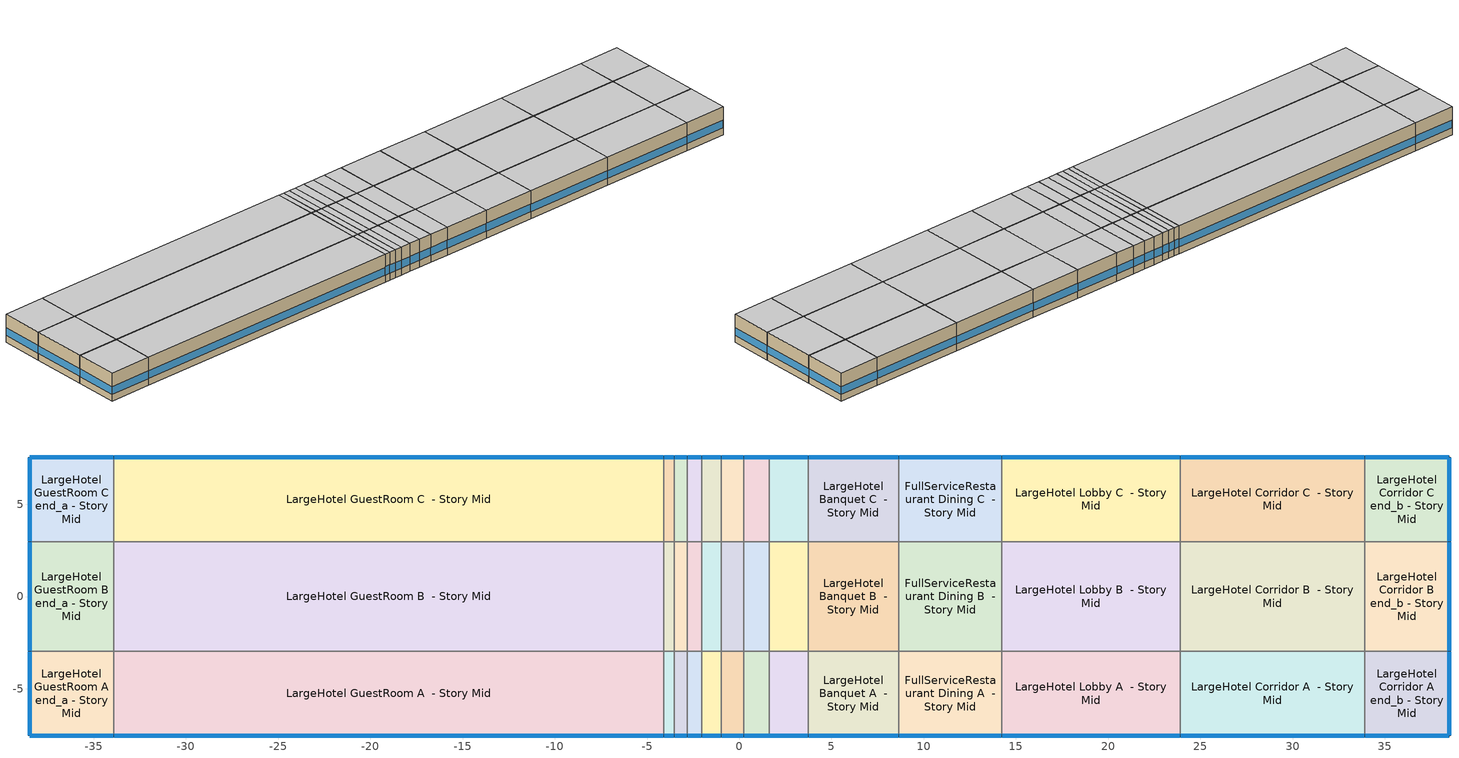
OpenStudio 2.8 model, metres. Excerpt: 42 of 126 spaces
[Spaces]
LargeHotel GuestRoom A end_a - Story Mid
 floor adiabatic: -38.48,-7.54 -38.48,-2.97 -33.91,-2.97 -33.91,-7.54 z10.67
 wall outside: -38.48,-2.97 -38.48,-7.54 -33.91,-7.54 z10.67:13.72
 wall to LargeHotel GuestRoom B end_a - Story Mid: -33.91,-2.97 -38.48,-2.97 z10.67:13.72
 wall to LargeHotel GuestRoom A  - Story Mid: -33.91,-7.54 -33.91,-2.97 z10.67:13.72
 window: -38.48,-3 -38.48,-7.52 / -38.45,-7.54 -33.93,-7.54 z11.43:12.26
 ceiling adiabatic: -33.91,-7.54 -33.91,-2.97 -38.48,-2.97 -38.48,-7.54 z13.72
LargeHotel GuestRoom B end_a - Story Mid
 floor adiabatic: -38.48,-2.97 -38.48,2.97 -33.91,2.97 -33.91,-2.97 z10.67
 wall outside: -38.48,2.97 -38.48,-2.97 z10.67:13.72
 wall to LargeHotel GuestRoom C end_a - Story Mid: -33.91,2.97 -38.48,2.97 z10.67:13.72
 wall to LargeHotel GuestRoom B  - Story Mid: -33.91,-2.97 -33.91,2.97 z10.67:13.72
 window: -38.48,2.95 -38.48,-2.95 z11.43:12.26
 ceiling adiabatic: -33.91,-2.97 -33.91,2.97 -38.48,2.97 -38.48,-2.97 z13.72
LargeHotel GuestRoom C end_a - Story Mid
 floor adiabatic: -38.48,2.97 -38.48,7.54 -33.91,7.54 -33.91,2.97 z10.67
 wall outside: -33.91,7.54 -38.48,7.54 -38.48,2.97 z10.67:13.72
 wall to LargeHotel GuestRoom C  - Story Mid: -33.91,2.97 -33.91,7.54 z10.67:13.72
 window: -38.48,7.52 -38.48,3 / -33.93,7.54 -38.45,7.54 z11.43:12.26
 ceiling adiabatic: -33.91,2.97 -33.91,7.54 -38.48,7.54 -38.48,2.97 z13.72
LargeHotel GuestRoom A  - Story Mid
 floor adiabatic: -33.91,-7.54 -33.91,-2.97 -4.09,-2.97 -4.09,-7.54 z10.67
 wall outside: -33.91,-7.54 -4.09,-7.54 z10.67:13.72
 wall to LargeHotel GuestRoom B  - Story Mid: -4.09,-2.97 -33.91,-2.97 z10.67:13.72
 wall to LargeHotel Laundry A  - Story Mid: -4.09,-7.54 -4.09,-2.97 z10.67:13.72
 window: -33.88,-7.54 -4.12,-7.54 z11.43:12.25
 ceiling adiabatic: -4.09,-7.54 -4.09,-2.97 -33.91,-2.97 -33.91,-7.54 z13.72
LargeHotel GuestRoom B  - Story Mid
 floor adiabatic: -33.91,-2.97 -33.91,2.97 -4.09,2.97 -4.09,-2.97 z10.67
 wall to LargeHotel GuestRoom C  - Story Mid: -4.09,2.97 -33.91,2.97 z10.67:13.72
 wall to LargeHotel Laundry B  - Story Mid: -4.09,-2.97 -4.09,2.97 z10.67:13.72
 ceiling adiabatic: -4.09,-2.97 -4.09,2.97 -33.91,2.97 -33.91,-2.97 z13.72
LargeHotel GuestRoom C  - Story Mid
 floor adiabatic: -33.91,2.97 -33.91,7.54 -4.09,7.54 -4.09,2.97 z10.67
 wall outside: -4.09,7.54 -33.91,7.54 z10.67:13.72
 wall to LargeHotel Laundry C  - Story Mid: -4.09,2.97 -4.09,7.54 z10.67:13.72
 window: -4.12,7.54 -33.88,7.54 z11.43:12.25
 ceiling adiabatic: -4.09,2.97 -4.09,7.54 -33.91,7.54 -33.91,2.97 z13.72
LargeHotel Laundry A  - Story Mid
 floor adiabatic: -4.09,-7.54 -4.09,-2.97 -3.51,-2.97 -3.51,-7.54 z10.67
 wall outside: -4.09,-7.54 -3.51,-7.54 z10.67:13.72
 wall to LargeHotel Laundry B  - Story Mid: -3.51,-2.97 -4.09,-2.97 z10.67:13.72
 wall to LargeHotel Storage A  - Story Mid: -3.51,-7.54 -3.51,-2.97 z10.67:13.72
 window: -4.07,-7.54 -3.54,-7.54 z11.43:12.33
 ceiling adiabatic: -3.51,-7.54 -3.51,-2.97 -4.09,-2.97 -4.09,-7.54 z13.72
LargeHotel Laundry B  - Story Mid
 floor adiabatic: -4.09,-2.97 -4.09,2.97 -3.51,2.97 -3.51,-2.97 z10.67
 wall to LargeHotel Laundry C  - Story Mid: -3.51,2.97 -4.09,2.97 z10.67:13.72
 wall to LargeHotel Storage B  - Story Mid: -3.51,-2.97 -3.51,2.97 z10.67:13.72
 ceiling adiabatic: -3.51,-2.97 -3.51,2.97 -4.09,2.97 -4.09,-2.97 z13.72
LargeHotel Laundry C  - Story Mid
 floor adiabatic: -4.09,2.97 -4.09,7.54 -3.51,7.54 -3.51,2.97 z10.67
 wall outside: -3.51,7.54 -4.09,7.54 z10.67:13.72
 wall to LargeHotel Storage C  - Story Mid: -3.51,2.97 -3.51,7.54 z10.67:13.72
 window: -3.54,7.54 -4.07,7.54 z11.43:12.33
 ceiling adiabatic: -3.51,2.97 -3.51,7.54 -4.09,7.54 -4.09,2.97 z13.72
LargeHotel Storage A  - Story Mid
 floor adiabatic: -3.51,-7.54 -3.51,-2.97 -2.81,-2.97 -2.81,-7.54 z10.67
 wall outside: -3.51,-7.54 -2.81,-7.54 z10.67:13.72
 wall to LargeHotel Storage B  - Story Mid: -2.81,-2.97 -3.51,-2.97 z10.67:13.72
 wall to LargeHotel Kitchen A  - Story Mid: -2.81,-7.54 -2.81,-2.97 z10.67:13.72
 window: -3.49,-7.54 -2.83,-7.54 z11.43:12.32
 ceiling adiabatic: -2.81,-7.54 -2.81,-2.97 -3.51,-2.97 -3.51,-7.54 z13.72
LargeHotel Storage B  - Story Mid
 floor adiabatic: -3.51,-2.97 -3.51,2.97 -2.81,2.97 -2.81,-2.97 z10.67
 wall to LargeHotel Storage C  - Story Mid: -2.81,2.97 -3.51,2.97 z10.67:13.72
 wall to LargeHotel Kitchen B  - Story Mid: -2.81,-2.97 -2.81,2.97 z10.67:13.72
 ceiling adiabatic: -2.81,-2.97 -2.81,2.97 -3.51,2.97 -3.51,-2.97 z13.72
LargeHotel Storage C  - Story Mid
 floor adiabatic: -3.51,2.97 -3.51,7.54 -2.81,7.54 -2.81,2.97 z10.67
 wall outside: -2.81,7.54 -3.51,7.54 z10.67:13.72
 wall to LargeHotel Kitchen C  - Story Mid: -2.81,2.97 -2.81,7.54 z10.67:13.72
 window: -2.83,7.54 -3.49,7.54 z11.43:12.32
 ceiling adiabatic: -2.81,2.97 -2.81,7.54 -3.51,7.54 -3.51,2.97 z13.72
LargeHotel Kitchen A  - Story Mid
 floor adiabatic: -2.81,-7.54 -2.81,-2.97 -2.04,-2.97 -2.04,-7.54 z10.67
 wall outside: -2.81,-7.54 -2.04,-7.54 z10.67:13.72
 wall to LargeHotel Kitchen B  - Story Mid: -2.04,-2.97 -2.81,-2.97 z10.67:13.72
 wall to LargeHotel Retail A  - Story Mid: -2.04,-7.54 -2.04,-2.97 z10.67:13.72
 window: -2.78,-7.54 -2.07,-7.54 z11.43:12.31
 ceiling adiabatic: -2.04,-7.54 -2.04,-2.97 -2.81,-2.97 -2.81,-7.54 z13.72
LargeHotel Kitchen B  - Story Mid
 floor adiabatic: -2.81,-2.97 -2.81,2.97 -2.04,2.97 -2.04,-2.97 z10.67
 wall to LargeHotel Kitchen C  - Story Mid: -2.04,2.97 -2.81,2.97 z10.67:13.72
 wall to LargeHotel Retail B  - Story Mid: -2.04,-2.97 -2.04,2.97 z10.67:13.72
 ceiling adiabatic: -2.04,-2.97 -2.04,2.97 -2.81,2.97 -2.81,-2.97 z13.72
LargeHotel Kitchen C  - Story Mid
 floor adiabatic: -2.81,2.97 -2.81,7.54 -2.04,7.54 -2.04,2.97 z10.67
 wall outside: -2.04,7.54 -2.81,7.54 z10.67:13.72
 wall to LargeHotel Retail C  - Story Mid: -2.04,2.97 -2.04,7.54 z10.67:13.72
 window: -2.07,7.54 -2.78,7.54 z11.43:12.31
 ceiling adiabatic: -2.04,2.97 -2.04,7.54 -2.81,7.54 -2.81,2.97 z13.72
LargeHotel Retail A  - Story Mid
 floor adiabatic: -2.04,-7.54 -2.04,-2.97 -0.97,-2.97 -0.97,-7.54 z10.67
 wall outside: -2.04,-7.54 -0.97,-7.54 z10.67:13.72
 wall to LargeHotel Retail B  - Story Mid: -0.97,-2.97 -2.04,-2.97 z10.67:13.72
 wall to LargeHotel Mechanical A  - Story Mid: -0.97,-7.54 -0.97,-2.97 z10.67:13.72
 window: -2.02,-7.54 -1,-7.54 z11.43:12.29
 ceiling adiabatic: -0.97,-7.54 -0.97,-2.97 -2.04,-2.97 -2.04,-7.54 z13.72
LargeHotel Retail B  - Story Mid
 floor adiabatic: -2.04,-2.97 -2.04,2.97 -0.97,2.97 -0.97,-2.97 z10.67
 wall to LargeHotel Retail C  - Story Mid: -0.97,2.97 -2.04,2.97 z10.67:13.72
 wall to LargeHotel Mechanical B  - Story Mid: -0.97,-2.97 -0.97,2.97 z10.67:13.72
 ceiling adiabatic: -0.97,-2.97 -0.97,2.97 -2.04,2.97 -2.04,-2.97 z13.72
LargeHotel Retail C  - Story Mid
 floor adiabatic: -2.04,2.97 -2.04,7.54 -0.97,7.54 -0.97,2.97 z10.67
 wall outside: -0.97,7.54 -2.04,7.54 z10.67:13.72
 wall to LargeHotel Mechanical C  - Story Mid: -0.97,2.97 -0.97,7.54 z10.67:13.72
 window: -1,7.54 -2.02,7.54 z11.43:12.29
 ceiling adiabatic: -0.97,2.97 -0.97,7.54 -2.04,7.54 -2.04,2.97 z13.72
LargeHotel Mechanical A  - Story Mid
 floor adiabatic: -0.97,-7.54 -0.97,-2.97 0.25,-2.97 0.25,-7.54 z10.67
 wall outside: -0.97,-7.54 0.25,-7.54 z10.67:13.72
 wall to LargeHotel Mechanical B  - Story Mid: 0.25,-2.97 -0.97,-2.97 z10.67:13.72
 wall to LargeHotel Cafe A  - Story Mid: 0.25,-7.54 0.25,-2.97 z10.67:13.72
 window: -0.94,-7.54 0.22,-7.54 z11.43:12.29
 ceiling adiabatic: 0.25,-7.54 0.25,-2.97 -0.97,-2.97 -0.97,-7.54 z13.72
LargeHotel Mechanical B  - Story Mid
 floor adiabatic: -0.97,-2.97 -0.97,2.97 0.25,2.97 0.25,-2.97 z10.67
 wall to LargeHotel Mechanical C  - Story Mid: 0.25,2.97 -0.97,2.97 z10.67:13.72
 wall to LargeHotel Cafe B  - Story Mid: 0.25,-2.97 0.25,2.97 z10.67:13.72
 ceiling adiabatic: 0.25,-2.97 0.25,2.97 -0.97,2.97 -0.97,-2.97 z13.72
LargeHotel Mechanical C  - Story Mid
 floor adiabatic: -0.97,2.97 -0.97,7.54 0.25,7.54 0.25,2.97 z10.67
 wall outside: 0.25,7.54 -0.97,7.54 z10.67:13.72
 wall to LargeHotel Cafe C  - Story Mid: 0.25,2.97 0.25,7.54 z10.67:13.72
 window: 0.22,7.54 -0.94,7.54 z11.43:12.29
 ceiling adiabatic: 0.25,2.97 0.25,7.54 -0.97,7.54 -0.97,2.97 z13.72
LargeHotel Cafe A  - Story Mid
 floor adiabatic: 0.25,-7.54 0.25,-2.97 1.64,-2.97 1.64,-7.54 z10.67
 wall outside: 0.25,-7.54 1.64,-7.54 z10.67:13.72
 wall to LargeHotel Cafe B  - Story Mid: 1.64,-2.97 0.25,-2.97 z10.67:13.72
 wall to FullServiceRestaurant Kitchen A  - Story Mid: 1.64,-7.54 1.64,-2.97 z10.67:13.72
 window: 0.27,-7.54 1.61,-7.54 z11.43:12.28
 ceiling adiabatic: 1.64,-7.54 1.64,-2.97 0.25,-2.97 0.25,-7.54 z13.72
LargeHotel Cafe B  - Story Mid
 floor adiabatic: 0.25,-2.97 0.25,2.97 1.64,2.97 1.64,-2.97 z10.67
 wall to LargeHotel Cafe C  - Story Mid: 1.64,2.97 0.25,2.97 z10.67:13.72
 wall to FullServiceRestaurant Kitchen B  - Story Mid: 1.64,-2.97 1.64,2.97 z10.67:13.72
 ceiling adiabatic: 1.64,-2.97 1.64,2.97 0.25,2.97 0.25,-2.97 z13.72
LargeHotel Cafe C  - Story Mid
 floor adiabatic: 0.25,2.97 0.25,7.54 1.64,7.54 1.64,2.97 z10.67
 wall outside: 1.64,7.54 0.25,7.54 z10.67:13.72
 wall to FullServiceRestaurant Kitchen C  - Story Mid: 1.64,2.97 1.64,7.54 z10.67:13.72
 window: 1.61,7.54 0.27,7.54 z11.43:12.28
 ceiling adiabatic: 1.64,2.97 1.64,7.54 0.25,7.54 0.25,2.97 z13.72
FullServiceRestaurant Kitchen A  - Story Mid
 floor adiabatic: 1.64,-7.54 1.64,-2.97 3.74,-2.97 3.74,-7.54 z10.67
 wall outside: 1.64,-7.54 3.74,-7.54 z10.67:13.72
 wall to FullServiceRestaurant Kitchen B  - Story Mid: 3.74,-2.97 1.64,-2.97 z10.67:13.72
 wall to LargeHotel Banquet A  - Story Mid: 3.74,-7.54 3.74,-2.97 z10.67:13.72
 window: 1.66,-7.54 3.71,-7.54 z11.43:12.27
 ceiling adiabatic: 3.74,-7.54 3.74,-2.97 1.64,-2.97 1.64,-7.54 z13.72
FullServiceRestaurant Kitchen B  - Story Mid
 floor adiabatic: 1.64,-2.97 1.64,2.97 3.74,2.97 3.74,-2.97 z10.67
 wall to FullServiceRestaurant Kitchen C  - Story Mid: 3.74,2.97 1.64,2.97 z10.67:13.72
 wall to LargeHotel Banquet B  - Story Mid: 3.74,-2.97 3.74,2.97 z10.67:13.72
 ceiling adiabatic: 3.74,-2.97 3.74,2.97 1.64,2.97 1.64,-2.97 z13.72
FullServiceRestaurant Kitchen C  - Story Mid
 floor adiabatic: 1.64,2.97 1.64,7.54 3.74,7.54 3.74,2.97 z10.67
 wall outside: 3.74,7.54 1.64,7.54 z10.67:13.72
 wall to LargeHotel Banquet C  - Story Mid: 3.74,2.97 3.74,7.54 z10.67:13.72
 window: 3.71,7.54 1.66,7.54 z11.43:12.27
 ceiling adiabatic: 3.74,2.97 3.74,7.54 1.64,7.54 1.64,2.97 z13.72
LargeHotel Banquet A  - Story Mid
 floor adiabatic: 3.74,-7.54 3.74,-2.97 8.65,-2.97 8.65,-7.54 z10.67
 wall outside: 3.74,-7.54 8.65,-7.54 z10.67:13.72
 wall to LargeHotel Banquet B  - Story Mid: 8.65,-2.97 3.74,-2.97 z10.67:13.72
 wall to FullServiceRestaurant Dining A  - Story Mid: 8.65,-7.54 8.65,-2.97 z10.67:13.72
 window: 3.76,-7.54 8.62,-7.54 z11.43:12.26
 ceiling adiabatic: 8.65,-7.54 8.65,-2.97 3.74,-2.97 3.74,-7.54 z13.72
LargeHotel Banquet B  - Story Mid
 floor adiabatic: 3.74,-2.97 3.74,2.97 8.65,2.97 8.65,-2.97 z10.67
 wall to LargeHotel Banquet C  - Story Mid: 8.65,2.97 3.74,2.97 z10.67:13.72
 wall to FullServiceRestaurant Dining B  - Story Mid: 8.65,-2.97 8.65,2.97 z10.67:13.72
 ceiling adiabatic: 8.65,-2.97 8.65,2.97 3.74,2.97 3.74,-2.97 z13.72
LargeHotel Banquet C  - Story Mid
 floor adiabatic: 3.74,2.97 3.74,7.54 8.65,7.54 8.65,2.97 z10.67
 wall outside: 8.65,7.54 3.74,7.54 z10.67:13.72
 wall to FullServiceRestaurant Dining C  - Story Mid: 8.65,2.97 8.65,7.54 z10.67:13.72
 window: 8.62,7.54 3.76,7.54 z11.43:12.26
 ceiling adiabatic: 8.65,2.97 8.65,7.54 3.74,7.54 3.74,2.97 z13.72
FullServiceRestaurant Dining A  - Story Mid
 floor adiabatic: 8.65,-7.54 8.65,-2.97 14.24,-2.97 14.24,-7.54 z10.67
 wall outside: 8.65,-7.54 14.24,-7.54 z10.67:13.72
 wall to FullServiceRestaurant Dining B  - Story Mid: 14.24,-2.97 8.65,-2.97 z10.67:13.72
 wall to LargeHotel Lobby A  - Story Mid: 14.24,-7.54 14.24,-2.97 z10.67:13.72
 window: 8.67,-7.54 14.22,-7.54 z11.43:12.26
 ceiling adiabatic: 14.24,-7.54 14.24,-2.97 8.65,-2.97 8.65,-7.54 z13.72
FullServiceRestaurant Dining B  - Story Mid
 floor adiabatic: 8.65,-2.97 8.65,2.97 14.24,2.97 14.24,-2.97 z10.67
 wall to FullServiceRestaurant Dining C  - Story Mid: 14.24,2.97 8.65,2.97 z10.67:13.72
 wall to LargeHotel Lobby B  - Story Mid: 14.24,-2.97 14.24,2.97 z10.67:13.72
 ceiling adiabatic: 14.24,-2.97 14.24,2.97 8.65,2.97 8.65,-2.97 z13.72
FullServiceRestaurant Dining C  - Story Mid
 floor adiabatic: 8.65,2.97 8.65,7.54 14.24,7.54 14.24,2.97 z10.67
 wall outside: 14.24,7.54 8.65,7.54 z10.67:13.72
 wall to LargeHotel Lobby C  - Story Mid: 14.24,2.97 14.24,7.54 z10.67:13.72
 window: 14.22,7.54 8.67,7.54 z11.43:12.26
 ceiling adiabatic: 14.24,2.97 14.24,7.54 8.65,7.54 8.65,2.97 z13.72
LargeHotel Lobby A  - Story Mid
 floor adiabatic: 14.24,-7.54 14.24,-2.97 23.92,-2.97 23.92,-7.54 z10.67
 wall outside: 14.24,-7.54 23.92,-7.54 z10.67:13.72
 wall to LargeHotel Lobby B  - Story Mid: 23.92,-2.97 14.24,-2.97 z10.67:13.72
 wall to LargeHotel Corridor A  - Story Mid: 23.92,-7.54 23.92,-2.97 z10.67:13.72
 window: 14.27,-7.54 23.89,-7.54 z11.43:12.26
 ceiling adiabatic: 23.92,-7.54 23.92,-2.97 14.24,-2.97 14.24,-7.54 z13.72
LargeHotel Lobby B  - Story Mid
 floor adiabatic: 14.24,-2.97 14.24,2.97 23.92,2.97 23.92,-2.97 z10.67
 wall to LargeHotel Lobby C  - Story Mid: 23.92,2.97 14.24,2.97 z10.67:13.72
 wall to LargeHotel Corridor B  - Story Mid: 23.92,-2.97 23.92,2.97 z10.67:13.72
 ceiling adiabatic: 23.92,-2.97 23.92,2.97 14.24,2.97 14.24,-2.97 z13.72
LargeHotel Lobby C  - Story Mid
 floor adiabatic: 14.24,2.97 14.24,7.54 23.92,7.54 23.92,2.97 z10.67
 wall outside: 23.92,7.54 14.24,7.54 z10.67:13.72
 wall to LargeHotel Corridor C  - Story Mid: 23.92,2.97 23.92,7.54 z10.67:13.72
 window: 23.89,7.54 14.27,7.54 z11.43:12.26
 ceiling adiabatic: 23.92,2.97 23.92,7.54 14.24,7.54 14.24,2.97 z13.72
LargeHotel Corridor A  - Story Mid
 floor adiabatic: 23.92,-7.54 23.92,-2.97 33.91,-2.97 33.91,-7.54 z10.67
 wall outside: 23.92,-7.54 33.91,-7.54 z10.67:13.72
 wall to LargeHotel Corridor B  - Story Mid: 33.91,-2.97 23.92,-2.97 z10.67:13.72
 wall to LargeHotel Corridor A end_b - Story Mid: 33.91,-7.54 33.91,-2.97 z10.67:13.72
 window: 23.94,-7.54 33.88,-7.54 z11.43:12.26
 ceiling adiabatic: 33.91,-7.54 33.91,-2.97 23.92,-2.97 23.92,-7.54 z13.72
LargeHotel Corridor B  - Story Mid
 floor adiabatic: 23.92,-2.97 23.92,2.97 33.91,2.97 33.91,-2.97 z10.67
 wall to LargeHotel Corridor C  - Story Mid: 33.91,2.97 23.92,2.97 z10.67:13.72
 wall to LargeHotel Corridor B end_b - Story Mid: 33.91,-2.97 33.91,2.97 z10.67:13.72
 ceiling adiabatic: 33.91,-2.97 33.91,2.97 23.92,2.97 23.92,-2.97 z13.72
LargeHotel Corridor C  - Story Mid
 floor adiabatic: 23.92,2.97 23.92,7.54 33.91,7.54 33.91,2.97 z10.67
 wall outside: 33.91,7.54 23.92,7.54 z10.67:13.72
 wall to LargeHotel Corridor C end_b - Story Mid: 33.91,2.97 33.91,7.54 z10.67:13.72
 window: 33.88,7.54 23.94,7.54 z11.43:12.26
 ceiling adiabatic: 33.91,2.97 33.91,7.54 23.92,7.54 23.92,2.97 z13.72
LargeHotel Corridor A end_b - Story Mid
 floor adiabatic: 33.91,-7.54 33.91,-2.97 38.48,-2.97 38.48,-7.54 z10.67
 wall outside: 33.91,-7.54 38.48,-7.54 38.48,-2.97 z10.67:13.72
 wall to LargeHotel Corridor B end_b - Story Mid: 38.48,-2.97 33.91,-2.97 z10.67:13.72
 window: 38.48,-7.52 38.48,-3 / 33.93,-7.54 38.45,-7.54 z11.43:12.26
 ceiling adiabatic: 38.48,-7.54 38.48,-2.97 33.91,-2.97 33.91,-7.54 z13.72
LargeHotel Corridor B end_b - Story Mid
 floor adiabatic: 33.91,-2.97 33.91,2.97 38.48,2.97 38.48,-2.97 z10.67
 wall outside: 38.48,-2.97 38.48,2.97 z10.67:13.72
 wall to LargeHotel Corridor C end_b - Story Mid: 38.48,2.97 33.91,2.97 z10.67:13.72
 window: 38.48,-2.95 38.48,2.95 z11.43:12.26
 ceiling adiabatic: 38.48,-2.97 38.48,2.97 33.91,2.97 33.91,-2.97 z13.72
LargeHotel Corridor C end_b - Story Mid
 floor adiabatic: 33.91,2.97 33.91,7.54 38.48,7.54 38.48,2.97 z10.67
 wall outside: 38.48,2.97 38.48,7.54 33.91,7.54 z10.67:13.72
 window: 38.45,7.54 33.93,7.54 / 38.48,3 38.48,7.52 z11.43:12.26
 ceiling adiabatic: 38.48,2.97 38.48,7.54 33.91,7.54 33.91,2.97 z13.72
[Building]
90.1-2004|LargeHotel|FullServiceRestaurant
[Site]
Site 1
[SpaceType]
Name | Standards Building Type | Standards Space Type
LargeHotel Banquet | LargeHotel | Banquet
LargeHotel Cafe | LargeHotel | Cafe
LargeHotel Corridor | LargeHotel | Corridor
LargeHotel GuestRoom | LargeHotel | GuestRoom
LargeHotel Kitchen | LargeHotel | Kitchen
LargeHotel Laundry | LargeHotel | Laundry
LargeHotel Lobby | LargeHotel | Lobby
LargeHotel Mechanical | LargeHotel | Mechanical
LargeHotel Retail | LargeHotel | Retail
LargeHotel Storage | LargeHotel | Storage
FullServiceRestaurant Dining | FullServiceRestaurant | Dining
FullServiceRestaurant Kitchen | FullServiceRestaurant | Kitchen
[BuildingStory]
Story Mid: Nominal Z Coordinate {m}=10.668; Nominal Floor to Floor Height {m}=3.048
[Space] Building Story=Story Mid
Name | Space Type | Thermal Zone
LargeHotel GuestRoom A end_a - Story Mid | LargeHotel GuestRoom | Zone LargeHotel GuestRoom A end_a - Story Mid
LargeHotel GuestRoom B end_a - Story Mid | LargeHotel GuestRoom | Zone LargeHotel GuestRoom B end_a - Story Mid
LargeHotel GuestRoom C end_a - Story Mid | LargeHotel GuestRoom | Zone LargeHotel GuestRoom C end_a - Story Mid
LargeHotel GuestRoom A  - Story Mid | LargeHotel GuestRoom | Zone LargeHotel GuestRoom A  - Story Mid
LargeHotel GuestRoom B  - Story Mid | LargeHotel GuestRoom | Zone LargeHotel GuestRoom B  - Story Mid
LargeHotel GuestRoom C  - Story Mid | LargeHotel GuestRoom | Zone LargeHotel GuestRoom C  - Story Mid
LargeHotel Laundry A  - Story Mid | LargeHotel Laundry | Zone LargeHotel Laundry A  - Story Mid
LargeHotel Laundry B  - Story Mid | LargeHotel Laundry | Zone LargeHotel Laundry B  - Story Mid
LargeHotel Laundry C  - Story Mid | LargeHotel Laundry | Zone LargeHotel Laundry C  - Story Mid
LargeHotel Storage A  - Story Mid | LargeHotel Storage | Zone LargeHotel Storage A  - Story Mid
LargeHotel Storage B  - Story Mid | LargeHotel Storage | Zone LargeHotel Storage B  - Story Mid
LargeHotel Storage C  - Story Mid | LargeHotel Storage | Zone LargeHotel Storage C  - Story Mid
LargeHotel Kitchen A  - Story Mid | LargeHotel Kitchen | Zone LargeHotel Kitchen A  - Story Mid
LargeHotel Kitchen B  - Story Mid | LargeHotel Kitchen | Zone LargeHotel Kitchen B  - Story Mid
LargeHotel Kitchen C  - Story Mid | LargeHotel Kitchen | Zone LargeHotel Kitchen C  - Story Mid
LargeHotel Retail A  - Story Mid | LargeHotel Retail | Zone LargeHotel Retail A  - Story Mid
LargeHotel Retail B  - Story Mid | LargeHotel Retail | Zone LargeHotel Retail B  - Story Mid
LargeHotel Retail C  - Story Mid | LargeHotel Retail | Zone LargeHotel Retail C  - Story Mid
LargeHotel Mechanical A  - Story Mid | LargeHotel Mechanical | Zone LargeHotel Mechanical A  - Story Mid
LargeHotel Mechanical B  - Story Mid | LargeHotel Mechanical | Zone LargeHotel Mechanical B  - Story Mid
LargeHotel Mechanical C  - Story Mid | LargeHotel Mechanical | Zone LargeHotel Mechanical C  - Story Mid
LargeHotel Cafe A  - Story Mid | LargeHotel Cafe | Zone LargeHotel Cafe A  - Story Mid
LargeHotel Cafe B  - Story Mid | LargeHotel Cafe | Zone LargeHotel Cafe B  - Story Mid
LargeHotel Cafe C  - Story Mid | LargeHotel Cafe | Zone LargeHotel Cafe C  - Story Mid
FullServiceRestaurant Kitchen A  - Story Mid | FullServiceRestaurant Kitchen | Zone FullServiceRestaurant Kitchen A  - Story Mid
FullServiceRestaurant Kitchen B  - Story Mid | FullServiceRestaurant Kitchen | Zone FullServiceRestaurant Kitchen B  - Story Mid
FullServiceRestaurant Kitchen C  - Story Mid | FullServiceRestaurant Kitchen | Zone FullServiceRestaurant Kitchen C  - Story Mid
LargeHotel Banquet A  - Story Mid | LargeHotel Banquet | Zone LargeHotel Banquet A  - Story Mid
LargeHotel Banquet B  - Story Mid | LargeHotel Banquet | Zone LargeHotel Banquet B  - Story Mid
LargeHotel Banquet C  - Story Mid | LargeHotel Banquet | Zone LargeHotel Banquet C  - Story Mid
FullServiceRestaurant Dining A  - Story Mid | FullServiceRestaurant Dining | Zone FullServiceRestaurant Dining A  - Story Mid
FullServiceRestaurant Dining B  - Story Mid | FullServiceRestaurant Dining | Zone FullServiceRestaurant Dining B  - Story Mid
FullServiceRestaurant Dining C  - Story Mid | FullServiceRestaurant Dining | Zone FullServiceRestaurant Dining C  - Story Mid
LargeHotel Lobby A  - Story Mid | LargeHotel Lobby | Zone LargeHotel Lobby A  - Story Mid
LargeHotel Lobby B  - Story Mid | LargeHotel Lobby | Zone LargeHotel Lobby B  - Story Mid
LargeHotel Lobby C  - Story Mid | LargeHotel Lobby | Zone LargeHotel Lobby C  - Story Mid
LargeHotel Corridor A  - Story Mid | LargeHotel Corridor | Zone LargeHotel Corridor A  - Story Mid
LargeHotel Corridor B  - Story Mid | LargeHotel Corridor | Zone LargeHotel Corridor B  - Story Mid
LargeHotel Corridor C  - Story Mid | LargeHotel Corridor | Zone LargeHotel Corridor C  - Story Mid
LargeHotel Corridor A end_b - Story Mid | LargeHotel Corridor | Zone LargeHotel Corridor A end_b - Story Mid
LargeHotel Corridor B end_b - Story Mid | LargeHotel Corridor | Zone LargeHotel Corridor B end_b - Story Mid
LargeHotel Corridor C end_b - Story Mid | LargeHotel Corridor | Zone LargeHotel Corridor C end_b - Story Mid
[ThermalZone] Multiplier=6; Use Ideal Air Loads=No
Zone LargeHotel GuestRoom A end_a - Story Mid; Zone LargeHotel GuestRoom B end_a - Story Mid; Zone LargeHotel GuestRoom C end_a - Story Mid; Zone LargeHotel GuestRoom A  - Story Mid; Zone LargeHotel GuestRoom B  - Story Mid; Zone LargeHotel GuestRoom C  - Story Mid; Zone LargeHotel Laundry A  - Story Mid; Zone LargeHotel Laundry B  - Story Mid; Zone LargeHotel Laundry C  - Story Mid; Zone LargeHotel Storage A  - Story Mid; Zone LargeHotel Storage B  - Story Mid; Zone LargeHotel Storage C  - Story Mid; Zone LargeHotel Kitchen A  - Story Mid; Zone LargeHotel Kitchen B  - Story Mid; Zone LargeHotel Kitchen C  - Story Mid; Zone LargeHotel Retail A  - Story Mid; Zone LargeHotel Retail B  - Story Mid; Zone LargeHotel Retail C  - Story Mid; Zone LargeHotel Mechanical A  - Story Mid; Zone LargeHotel Mechanical B  - Story Mid; Zone LargeHotel Mechanical C  - Story Mid; Zone LargeHotel Cafe A  - Story Mid; Zone LargeHotel Cafe B  - Story Mid; Zone LargeHotel Cafe C  - Story Mid; Zone FullServiceRestaurant Kitchen A  - Story Mid; Zone FullServiceRestaurant Kitchen B  - Story Mid; Zone FullServiceRestaurant Kitchen C  - Story Mid; Zone LargeHotel Banquet A  - Story Mid; Zone LargeHotel Banquet B  - Story Mid; Zone LargeHotel Banquet C  - Story Mid; Zone FullServiceRestaurant Dining A  - Story Mid; Zone FullServiceRestaurant Dining B  - Story Mid; Zone FullServiceRestaurant Dining C  - Story Mid; Zone LargeHotel Lobby A  - Story Mid; Zone LargeHotel Lobby B  - Story Mid; Zone LargeHotel Lobby C  - Story Mid; Zone LargeHotel Corridor A  - Story Mid; Zone LargeHotel Corridor B  - Story Mid; Zone LargeHotel Corridor C  - Story Mid; Zone LargeHotel Corridor A end_b - Story Mid; Zone LargeHotel Corridor B end_b - Story Mid; Zone LargeHotel Corridor C end_b - Story Mid
